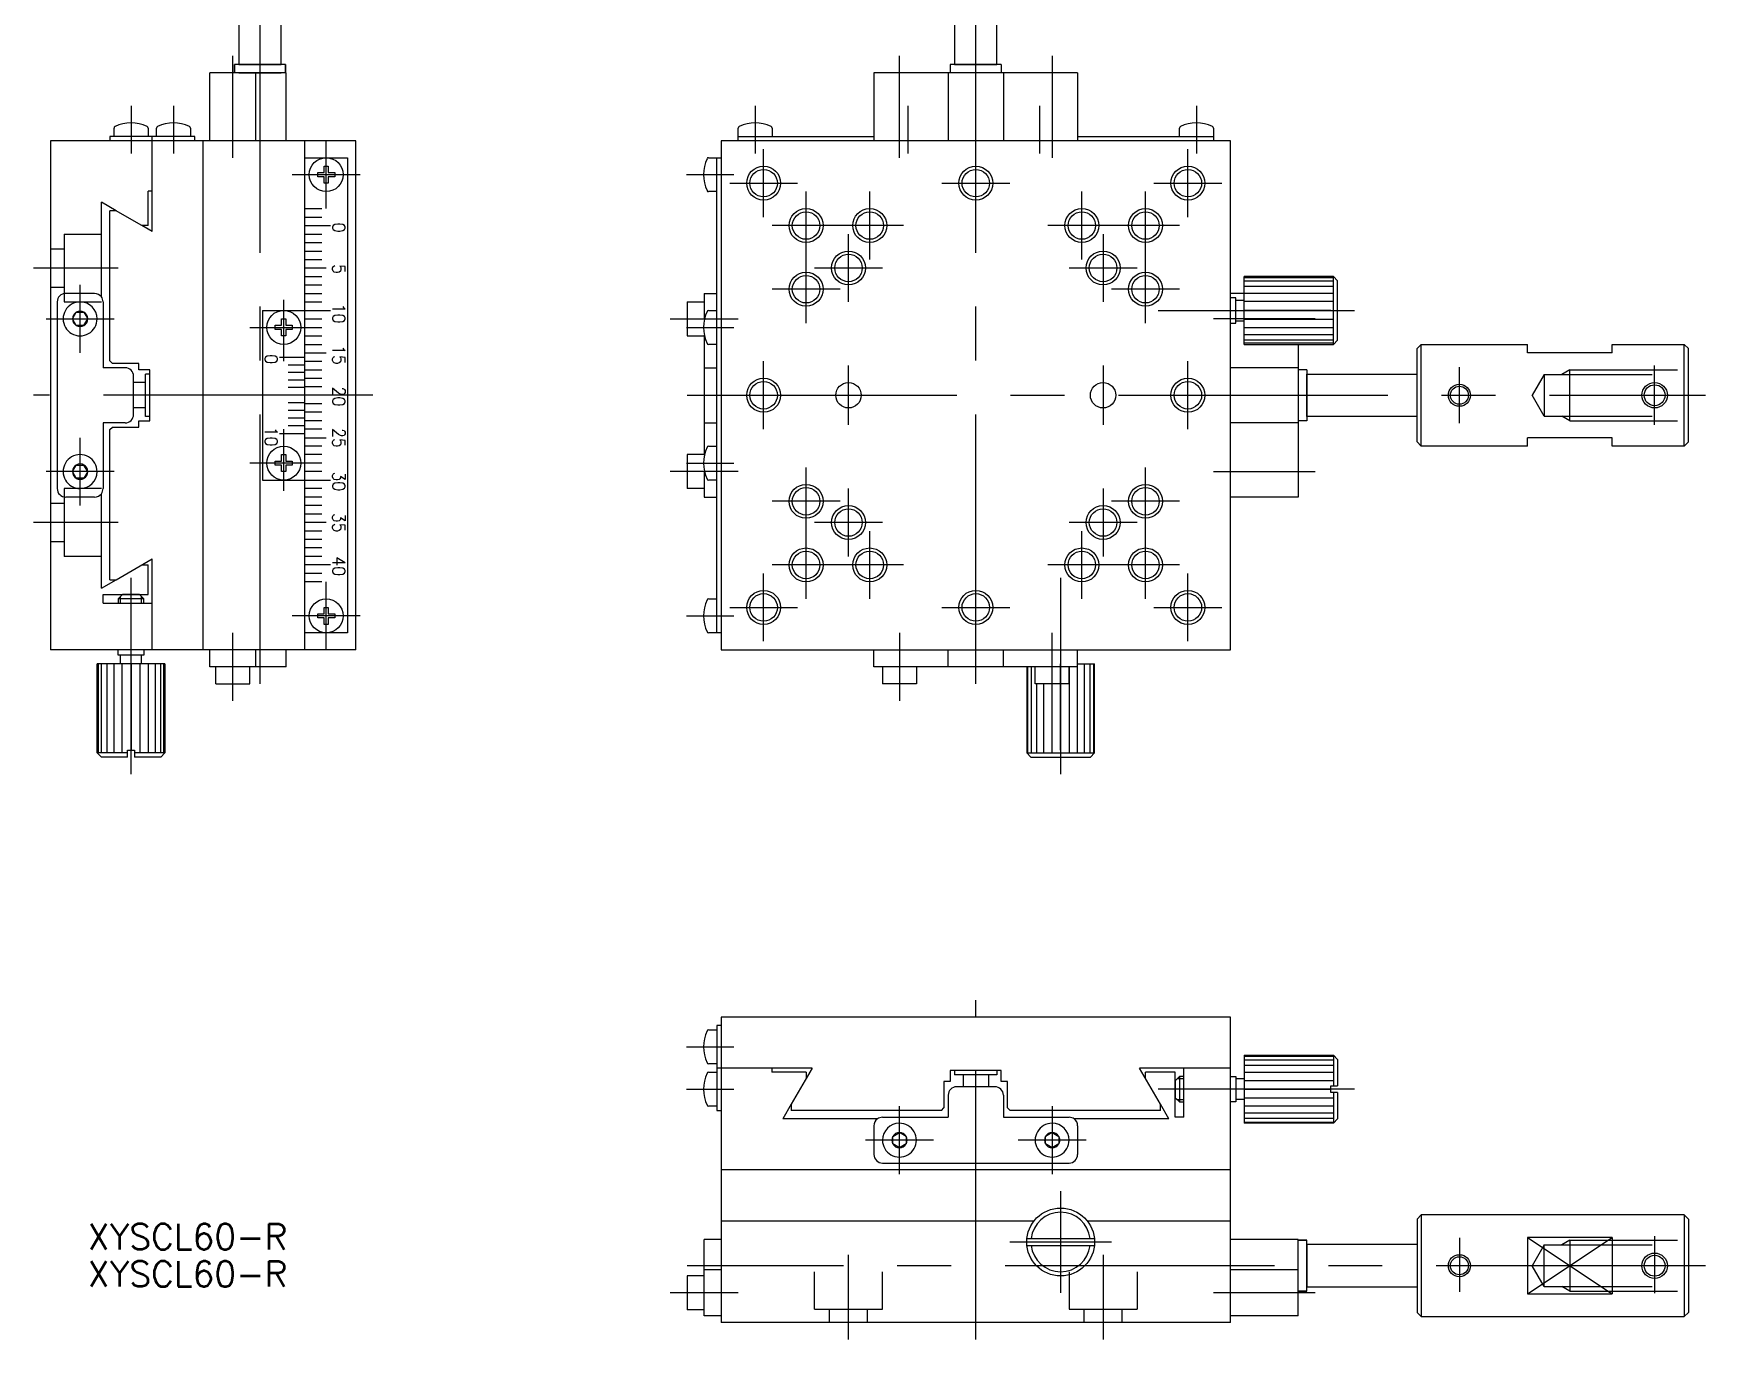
# Model space of a CAD drawing. Extents: x -233 to 183, y -111 to 153.
# Drawn here: x -233.4 to -36.3, y -111.3 to 42.6 of the extents above; entities that cross this region are included whole.
import ezdxf

# ---------------------------------------------------------------- set-up
doc = ezdxf.new("R2010")
doc.units = 0
doc.linetypes.add('CENTER', pattern=[50.8, 31.75, -6.35, 6.35, -6.35])
doc.linetypes.add('DASHED', pattern=[19.05, 12.7, -6.35])
doc.layers.get('0').update_dxf_attribs({"linetype": 'CONTINUOUS'})
doc.layers.add('CENTER', color=1, linetype='CENTER')
doc.styles.add('CONVERTER_1', font='txt.shx', dxfattribs={"width": 0.9})
doc.styles.get("Standard").update_dxf_attribs({"font": 'txt.shx', "height": 3, "bigfont": 'bigfont.shx'})

msp = doc.modelspace()

# ---------------------------------------------------------------- linework, layer by layer
at = {"color": 7, "linetype": 'CONTINUOUS'}
for p, q in [((-209.2, 52), (-209.2, 39)), ((-204.2, 39), (-204.2, 52)), ((-124.85, 52), (-124.85, 39)), ((-119.85, 39), (-119.85, 52)), ((-212.6, 30), (-212.6, 38)), ((-207.2, 38), (-212.6, 38)), ((-203.7, 39), (-209.7, 39)), ((-203.7, 39), (-209.7, 39)), ((-209.2, 39), (-209.7, 39)), ((-209.7, 39), (-209.7, 38)), ((-209.7, 39), (-209.7, 38)), ((-209.2, 39), (-209.7, 39)), ((-209.7, 38), (-209.7, 39)), ((-209.2, 39), (-209.7, 39)), ((-209.2, 39), (-209.7, 39)), ((-209.7, 38), (-209.7, 39)), ((-203.7, 38), (-209.7, 38)), ((-209.2, 38), (-209.7, 38)), ((-204.2, 39), (-209.2, 39)), ((-204.2, 39), (-209.2, 39)), ((-204.2, 39), (-209.2, 39)), ((-204.2, 39), (-209.2, 39)), ((-209.2, 39), (-207.93, 39)), ((-209.2, 39), (-208.2, 39)), ((-209.2, 39), (-208.2, 39)), ((-209.2, 38), (-205.47, 38)), ((-204.2, 38), (-209.2, 38)), ((-209.2, 38), (-208.2, 38)), ((-209.2, 38), (-208.2, 38)), ((-209.2, 38), (-207.93, 38)), ((-208.2, 39), (-207.93, 39)), ((-208.2, 39), (-207.93, 39)), ((-208.2, 38), (-207.93, 38)), ((-208.2, 38), (-207.93, 38)), ((-207.93, 39), (-204.2, 39)), ((-207.93, 38), (-204.2, 38)), ((-207.2, 30), (-207.2, 38)), ((-203.6, 38), (-207.2, 38)), ((-205.47, 39), (-205.2, 39)), ((-205.47, 39), (-204.2, 39)), ((-205.47, 39), (-205.2, 39)), ((-205.47, 38), (-205.2, 38)), ((-205.47, 38), (-204.2, 38)), ((-205.47, 38), (-205.2, 38)), ((-205.2, 39), (-204.2, 39)), ((-205.2, 39), (-204.2, 39)), ((-205.2, 38), (-204.2, 38)), ((-205.2, 38), (-204.2, 38)), ((-203.7, 39), (-204.2, 39)), ((-203.7, 39), (-204.2, 39)), ((-203.7, 39), (-204.2, 39)), ((-203.7, 39), (-204.2, 39)), ((-203.7, 39), (-203.7, 38)), ((-203.7, 39), (-203.7, 38)), ((-203.7, 38), (-203.7, 39)), ((-203.7, 38), (-203.7, 39)), ((-203.6, 30), (-203.6, 38)), ((-110.35, 38), (-134.35, 38)), ((-134.35, 38), (-134.35, 30)), ((-126.35, 38), (-134.35, 38)), ((-124.85, 38), (-126.35, 38)), ((-125.6, 38), (-125.6, 30)), ((-119.35, 39), (-125.35, 39)), ((-119.35, 39), (-125.35, 39)), ((-119.35, 39), (-125.35, 39)), ((-125.35, 39), (-125.35, 38)), ((-125.35, 39), (-125.35, 38)), ((-125.35, 39), (-125.35, 38)), ((-124.85, 39), (-125.35, 39)), ((-124.85, 39), (-125.35, 39)), ((-119.85, 39), (-124.85, 39)), ((-119.85, 39), (-124.85, 39)), ((-124.85, 39), (-123.85, 39)), ((-124.85, 39), (-123.85, 39)), ((-124.85, 39), (-123.58, 39)), ((-119.85, 38), (-124.85, 38)), ((-123.85, 39), (-123.58, 39)), ((-123.85, 39), (-123.58, 39)), ((-123.58, 39), (-119.85, 39)), ((-121.12, 39), (-120.85, 39)), ((-121.12, 39), (-119.85, 39)), ((-121.12, 39), (-120.85, 39)), ((-120.85, 39), (-119.85, 39)), ((-120.85, 39), (-119.85, 39)), ((-119.35, 39), (-119.85, 39)), ((-119.35, 39), (-119.85, 39)), ((-119.35, 38), (-119.85, 38)), ((-119.35, 39), (-119.35, 38)), ((-119.35, 39), (-119.35, 38)), ((-119.35, 39), (-119.35, 38)), ((-118.35, 38), (-119.35, 38)), ((-119.1, 38), (-119.1, 30)), ((-110.35, 38), (-118.35, 38)), ((-110.35, 38), (-110.35, 30)), ((-203.6, 30), (-203.6, 32)), ((-231.4, 30), (-231.4, -30)), ((-195.4, 30), (-231.4, 30)), ((-214.4, 30.5), (-224.4, 30.5)), ((-224.4, 30.5), (-224.4, 30)), ((-223.9, 30.5), (-223.9, 31.49)), ((-219.9, 31.49), (-219.9, 30.5)), ((-219.4, 19.29), (-219.4, 30.5)), ((-218.9, 30.5), (-218.9, 31.49)), ((-214.9, 31.49), (-214.9, 30.5)), ((-214.4, 30), (-214.4, 30.5)), ((-213.4, -14.75), (-213.4, 30)), ((-201.4, 7.5), (-201.4, 30)), ((-195.4, -30), (-195.4, 30)), ((-92.35, 30), (-152.35, 30)), ((-152.35, 30), (-152.35, -30)), ((-150.35, 30.5), (-150.35, 31.49)), ((-150.35, 30.5), (-134.35, 30.5)), ((-150.35, 30), (-150.35, 30.5)), ((-146.35, 31.49), (-146.35, 30.5)), ((-110.35, 30.5), (-94.35, 30.5)), ((-92.35, 30), (-108.35, 30)), ((-98.35, 30.5), (-98.35, 31.49)), ((-94.35, 31.49), (-94.35, 30.5)), ((-94.35, 30.5), (-94.35, 30)), ((-92.35, -30), (-92.35, 30)), ((-201.4, 28), (-196.4, 28)), ((-196.4, 28), (-196.4, -28)), ((-153.84, 28), (-152.85, 28)), ((-152.85, -28), (-152.85, 28)), ((-152.85, 28), (-152.35, 28)), ((-199.9, 25.75), (-199.9, 26.25)), ((-199.9, 26.25), (-199.15, 26.25)), ((-199.15, 25.75), (-199.9, 25.75)), ((-199.15, 26.25), (-199.15, 27)), ((-199.15, 27), (-198.65, 27)), ((-199.15, 25), (-199.15, 25.75)), ((-198.65, 27), (-198.65, 26.25)), ((-198.65, 26.25), (-197.9, 26.25)), ((-197.9, 25.75), (-198.65, 25.75)), ((-198.65, 25.75), (-198.65, 25)), ((-197.9, 26.25), (-197.9, 25.75)), ((-219.9, 20), (-219.9, 24.04)), ((-219.4, 24.04), (-219.9, 24.04)), ((-198.65, 25), (-199.15, 25)), ((-152.85, 24), (-153.84, 24)), ((-225.4, 11.6), (-225.4, 22.75)), ((-223.67, 21.75), (-225.4, 22.75)), ((-224.4, 4.05), (-224.4, 21.75)), ((-223.67, 21.75), (-224.4, 21.75)), ((-219.9, 19.58), (-223.67, 21.75)), ((-201.4, 22), (-199.4, 22)), ((-219.9, 20), (-220.63, 20)), ((-219.9, 19.58), (-220.63, 20)), ((-201.4, 21), (-199.4, 21)), ((-201.4, 20), (-198.4, 20)), ((-219.4, 19.29), (-219.9, 19.58)), ((-219.4, 19.29), (-219.9, 19.58)), ((-201.4, 19), (-199.4, 19)), ((-201.4, 18), (-199.4, 18)), ((-201.4, 17), (-199.4, 17)), ((-201.4, 16), (-199.4, 16)), ((-201.4, 15), (-198.9, 15)), ((-201.4, 14), (-199.4, 14)), ((-80.21, 14), (-90.71, 14)), ((-90.71, 13.86), (-90.71, 14)), ((-90.71, 13.86), (-80.21, 13.86)), ((-90.71, 11.22), (-90.71, 13.86)), ((-80.21, 14), (-79.71, 13.5)), ((-80.21, 6), (-80.21, 14)), ((-226.2, 12), (-229.6, 12)), ((-201.4, 13), (-199.4, 13)), ((-201.4, 12), (-199.4, 12)), ((-154.35, 12), (-154.35, 8.93)), ((-154.35, 12), (-152.85, 12)), ((-84.35, 12), (-92.35, 12)), ((-80.21, 13.46), (-90.71, 13.46)), ((-80.21, 12.83), (-90.71, 12.83)), ((-80.21, 12), (-90.71, 12)), ((-79.71, 6.5), (-79.71, 13.5)), ((-230.6, 11), (-230.6, -11)), ((-225.2, 11), (-225.2, 3.25)), ((-206.4, 10), (-206.4, -10)), ((-206.4, 10), (-198.4, 10)), ((-201.4, 11), (-199.4, 11)), ((-156.35, 11), (-156.35, 7)), ((-156.35, 11), (-154.35, 11)), ((-153.84, 10), (-152.85, 10)), ((-91.71, 11.5), (-92.35, 11.5)), ((-91.71, 8.5), (-91.71, 11.5)), ((-91.71, 11.22), (-90.71, 11.22)), ((-90.71, 10), (-90.71, 11.22)), ((-80.21, 11.04), (-90.71, 11.04)), ((-80.51, 10), (-90.71, 10)), ((-90.71, 8.77), (-90.71, 10)), ((-228.8, 9), (-228.35, 9.78)), ((-228.35, 8.22), (-228.8, 9)), ((-228.35, 9.78), (-227.45, 9.78)), ((-227.45, 8.22), (-228.35, 8.22)), ((-227.45, 9.78), (-227, 9)), ((-227.45, 8.22), (-227, 9)), ((-204.9, 8.25), (-204.15, 8.25)), ((-204.9, 7.75), (-204.9, 8.25)), ((-204.15, 9), (-203.65, 9)), ((-204.15, 8.25), (-204.15, 9)), ((-203.65, 9), (-203.65, 8.25)), ((-203.65, 8.25), (-202.9, 8.25)), ((-202.9, 8.25), (-202.9, 7.75)), ((-201.4, 9), (-199.4, 9)), ((-201.4, 8), (-199.4, 8)), ((-92.35, 8.5), (-91.71, 8.5)), ((-91.71, 8.77), (-90.71, 8.77)), ((-90.71, 8.96), (-80.21, 8.96)), ((-90.71, 6), (-90.71, 8.77)), ((-90.71, 8), (-80.21, 8)), ((-204.15, 7.75), (-204.9, 7.75)), ((-204.15, 7), (-204.15, 7.75)), ((-203.65, 7), (-204.15, 7)), ((-203.65, 7.75), (-203.65, 7)), ((-202.9, 7.75), (-203.65, 7.75)), ((-201.4, -6.5), (-201.4, 7.5)), ((-201.4, 7), (-199.4, 7)), ((-201.4, 6), (-199.4, 6)), ((-156.35, 7), (-154.35, 7)), ((-154.35, 7.07), (-154.35, 5)), ((-152.85, 6), (-153.84, 6)), ((-90.71, 7.17), (-80.21, 7.17)), ((-90.71, 6.54), (-80.21, 6.54)), ((-80.21, 6.14), (-90.71, 6.14)), ((-90.71, 6), (-80.21, 6)), ((-84.35, 6), (-84.35, -12)), ((-79.71, 6.5), (-80.21, 6)), ((-70.35, 5.5), (-69.85, 6)), ((-69.85, -6), (-69.85, 6)), ((-69.85, 6), (-57.35, 6)), ((-57.35, 5), (-57.35, 6)), ((-47.35, 6), (-46.35, 6)), ((-47.35, 5), (-47.35, 6)), ((-46.35, 6), (-38.85, 6)), ((-38.85, -6), (-38.85, 6)), ((-38.85, 6), (-38.35, 5.5)), ((-224.4, 4.05), (-224.1, 3.75)), ((-204.4, 4.5), (-201.4, 4.5)), ((-201.4, 5), (-198.9, 5)), ((-201.4, 4), (-199.4, 4)), ((-154.35, 5), (-154.35, 3.5)), ((-70.35, -5.5), (-70.35, 5.5)), ((-47.35, 5), (-57.35, 5)), ((-38.35, 3), (-38.35, 5.5)), ((-222.6, 3.25), (-225.2, 3.25)), ((-221, 3.75), (-224.1, 3.75)), ((-221.6, 1.5), (-221.6, 2.25)), ((-221, 3), (-221, 3.75)), ((-219.7, 3), (-221, 3)), ((-220.2, 1.5), (-220.2, 2.5)), ((-219.7, 2.5), (-220.2, 2.5)), ((-219.7, 2.5), (-219.7, 3)), ((-219.7, -2.5), (-219.7, 2.5)), ((-203.4, 3.6), (-201.4, 3.6)), ((-201.4, 2.7), (-203.4, 2.7)), ((-201.4, 3), (-199.4, 3)), ((-201.4, 2), (-199.4, 2)), ((-154.35, 3.5), (-154.35, 3.25)), ((-154.35, 3.25), (-154.35, -3.25)), ((-154.35, 3.25), (-152.85, 3.25)), ((-84.35, 3.25), (-92.35, 3.25)), ((-83.35, 3), (-84.35, 3)), ((-83.35, 3), (-84.35, 3)), ((-83.35, 3), (-84.35, 3)), ((-83.35, 3), (-83.35, -3)), ((-83.35, 3), (-83.35, -3)), ((-83.35, 3), (-83.35, -3)), ((-83.35, 3), (-83.35, 2.5)), ((-83.35, 3), (-83.35, 2.5)), ((-83.35, 2.5), (-70.35, 2.5)), ((-83.35, 1.5), (-83.35, 2.5)), ((-83.35, 1.5), (-83.35, 2.5)), ((-83.35, 1.23), (-83.35, 2.5)), ((-83.35, -1.23), (-83.35, 2.5)), ((-83.35, 2.5), (-83.35, -2.5)), ((-83.35, 2.5), (-83.35, -2.5)), ((-38.35, 2.46), (-38.35, 3)), ((-38.35, -2.46), (-38.35, 2.46)), ((-221.6, -1.5), (-221.6, 1.5)), ((-220.2, 1.5), (-221.6, 1.5)), ((-220.2, -1.5), (-220.2, 1.5)), ((-201.4, 0), (-203.9, 0)), ((-203.4, 1.8), (-201.4, 1.8)), ((-201.4, 0.9), (-203.4, 0.9)), ((-199.4, 1), (-201.4, 1)), ((-198.4, 0), (-201.4, 0)), ((-83.35, 1.23), (-83.35, 1.5)), ((-83.35, 1.23), (-83.35, 1.5)), ((-221.6, -2.25), (-221.6, -1.5)), ((-220.2, -1.5), (-221.6, -1.5)), ((-220.2, -2.5), (-220.2, -1.5)), ((-201.4, -0.9), (-203.4, -0.9)), ((-201.4, -1.8), (-203.4, -1.8)), ((-199.4, -1), (-201.4, -1)), ((-83.35, -1.5), (-83.35, -1.23)), ((-83.35, -1.5), (-83.35, -1.23)), ((-83.35, -2.5), (-83.35, -1.23)), ((-83.35, -2.5), (-83.35, -1.5)), ((-83.35, -2.5), (-83.35, -1.5)), ((-225.2, -3.25), (-225.2, -11)), ((-222.6, -3.25), (-225.2, -3.25)), ((-224.4, -4.05), (-224.1, -3.75)), ((-224.1, -3.75), (-221, -3.75)), ((-221, -3), (-219.7, -3)), ((-221, -3.75), (-221, -3)), ((-219.7, -2.5), (-220.2, -2.5)), ((-219.7, -3), (-219.7, -2.5)), ((-201.4, -2.7), (-203.4, -2.7)), ((-201.4, -3.6), (-203.4, -3.6)), ((-199.4, -2), (-201.4, -2)), ((-199.4, -3), (-201.4, -3)), ((-154.35, -3.25), (-154.35, -3.5)), ((-154.35, -3.25), (-152.85, -3.25)), ((-154.35, -3.5), (-154.35, -5)), ((-84.35, -3.25), (-92.35, -3.25)), ((-83.35, -3), (-84.35, -3)), ((-83.35, -3), (-84.35, -3)), ((-83.35, -3), (-84.35, -3)), ((-70.35, -2.5), (-83.35, -2.5)), ((-83.35, -2.5), (-83.35, -3)), ((-83.35, -2.5), (-83.35, -3)), ((-38.35, -3), (-38.35, -2.46)), ((-38.35, -5.5), (-38.35, -3)), ((-224.4, -21.75), (-224.4, -4.05)), ((-204.4, -4.5), (-201.4, -4.5)), ((-199.4, -4), (-201.4, -4)), ((-201.4, -5), (-198.9, -5)), ((-154.35, -5), (-154.35, -7.07)), ((-69.85, -6), (-70.35, -5.5)), ((-47.35, -5), (-57.35, -5)), ((-57.35, -6), (-57.35, -5)), ((-47.35, -6), (-47.35, -5)), ((-38.35, -5.5), (-38.85, -6)), ((-204.9, -7.75), (-204.15, -7.75)), ((-204.9, -8.25), (-204.9, -7.75)), ((-204.15, -7.75), (-204.15, -7)), ((-204.15, -7), (-203.65, -7)), ((-203.65, -7), (-203.65, -7.75)), ((-203.65, -7.75), (-202.9, -7.75)), ((-202.9, -7.75), (-202.9, -8.25)), ((-199.4, -6), (-201.4, -6)), ((-201.4, -18.5), (-201.4, -6.5)), ((-199.4, -7), (-201.4, -7)), ((-156.35, -7), (-156.35, -11)), ((-154.35, -7), (-156.35, -7)), ((-153.84, -6), (-152.85, -6)), ((-57.35, -6), (-69.85, -6)), ((-46.35, -6), (-47.35, -6)), ((-38.85, -6), (-46.35, -6)), ((-228.8, -9), (-228.35, -8.22)), ((-228.35, -9.78), (-228.8, -9)), ((-228.35, -8.22), (-227.45, -8.22)), ((-227.45, -9.78), (-228.35, -9.78)), ((-227, -9), (-227.45, -8.22)), ((-227, -9), (-227.45, -9.78)), ((-204.15, -8.25), (-204.9, -8.25)), ((-204.15, -9), (-204.15, -8.25)), ((-203.65, -9), (-204.15, -9)), ((-203.65, -8.25), (-203.65, -9)), ((-202.9, -8.25), (-203.65, -8.25)), ((-199.4, -8), (-201.4, -8)), ((-199.4, -9), (-201.4, -9)), ((-154.35, -8.93), (-154.35, -12)), ((-225.4, -22.75), (-225.4, -11.6)), ((-206.4, -10), (-198.4, -10)), ((-199.4, -11), (-201.4, -11)), ((-154.35, -11), (-156.35, -11)), ((-154.35, -11), (-154.35, -12)), ((-152.85, -10), (-153.84, -10)), ((-226.2, -12), (-229.6, -12)), ((-199.4, -12), (-201.4, -12)), ((-199.4, -13), (-201.4, -13)), ((-154.35, -12), (-152.85, -12)), ((-84.35, -12), (-92.35, -12)), ((-213.4, -30), (-213.4, -14.75)), ((-199.4, -14), (-201.4, -14)), ((-198.9, -15), (-201.4, -15)), ((-199.4, -16), (-201.4, -16)), ((-199.4, -17), (-201.4, -17)), ((-201.4, -30), (-201.4, -17.5)), ((-223.67, -21.75), (-219.4, -19.29)), ((-219.4, -30), (-219.4, -19.29)), ((-199.4, -18), (-201.4, -18)), ((-199.4, -19), (-201.4, -19)), ((-220.63, -20), (-219.9, -20)), ((-219.9, -23.5), (-219.9, -20)), ((-198.4, -20), (-201.4, -20)), ((-199.4, -21), (-201.4, -21)), ((-225.4, -22.75), (-223.67, -21.75)), ((-225.2, -23.5), (-219.9, -23.5)), ((-225.2, -24.5), (-225.2, -23.5)), ((-224.4, -21.75), (-223.67, -21.75)), ((-222.9, -23.5), (-223.13, -23.73)), ((-222.9, -23.5), (-221.9, -23.5)), ((-220.9, -23.5), (-222.9, -23.5)), ((-220.68, -23.73), (-220.9, -23.5)), ((-199.4, -22), (-201.4, -22)), ((-225.2, -24.5), (-225.2, -24.04)), ((-225.2, -24.5), (-219.4, -24.5)), ((-223.13, -23.73), (-223.4, -24)), ((-220.4, -24), (-223.4, -24)), ((-223.4, -24), (-223.4, -24.5)), ((-223.4, -24.5), (-223.13, -24.5)), ((-221.9, -24.5), (-220.68, -24.5)), ((-220.4, -24), (-220.68, -23.73)), ((-220.68, -24.5), (-220.4, -24.5)), ((-220.4, -24.5), (-220.4, -24)), ((-199.15, -25.75), (-199.15, -25)), ((-199.15, -25), (-198.65, -25)), ((-198.65, -25), (-198.65, -25.75)), ((-153.84, -24), (-152.85, -24)), ((-199.9, -25.75), (-199.15, -25.75)), ((-199.9, -26.25), (-199.9, -25.75)), ((-199.15, -26.25), (-199.9, -26.25)), ((-199.15, -27), (-199.15, -26.25)), ((-198.65, -27), (-199.15, -27)), ((-198.65, -25.75), (-197.9, -25.75)), ((-198.65, -26.25), (-198.65, -27)), ((-197.9, -26.25), (-198.65, -26.25)), ((-197.9, -25.75), (-197.9, -26.25)), ((-196.4, -28), (-201.4, -28)), ((-152.85, -28), (-153.84, -28)), ((-152.35, -28), (-152.85, -28)), ((-195.4, -30), (-231.4, -30)), ((-223.4, -30.64), (-223.4, -30)), ((-220.4, -30.64), (-223.4, -30.64)), ((-223.13, -31.64), (-223.13, -30.64)), ((-220.68, -31.64), (-220.68, -30.64)), ((-220.4, -30), (-220.4, -30.64)), ((-212.6, -32), (-212.6, -30)), ((-207.2, -32), (-207.2, -30)), ((-203.6, -32), (-203.6, -30)), ((-203.6, -32), (-203.6, -30)), ((-152.35, -30), (-92.35, -30)), ((-134.35, -32), (-134.35, -30)), ((-125.6, -32), (-125.6, -30)), ((-119.1, -32), (-119.1, -30)), ((-110.35, -32), (-110.35, -30)), ((-225.9, -42.14), (-225.9, -31.64)), ((-223.13, -31.64), (-225.9, -31.64)), ((-225.77, -31.64), (-225.77, -42.14)), ((-225.37, -42.14), (-225.37, -31.64)), ((-224.73, -42.14), (-224.73, -31.64)), ((-223.9, -42.14), (-223.9, -31.64)), ((-221.9, -31.64), (-223.13, -31.64)), ((-222.94, -42.14), (-222.94, -31.64)), ((-221.9, -31.64), (-221.9, -41.84)), ((-220.68, -31.64), (-221.9, -31.64)), ((-220.87, -31.64), (-220.87, -42.14)), ((-218.04, -31.64), (-220.68, -31.64)), ((-219.9, -31.64), (-219.9, -42.14)), ((-219.07, -31.64), (-219.07, -42.14)), ((-218.44, -31.64), (-218.44, -42.14)), ((-218.04, -42.14), (-218.04, -31.64)), ((-217.9, -31.64), (-218.04, -31.64)), ((-217.9, -31.64), (-217.9, -42.14)), ((-209.9, -32), (-212.6, -32)), ((-211.9, -34), (-211.9, -32)), ((-203.6, -32), (-209.9, -32)), ((-207.9, -34), (-207.9, -32)), ((-127.35, -32), (-134.35, -32)), ((-133.35, -32), (-134.35, -32)), ((-133.35, -32), (-133.35, -34)), ((-129.35, -32), (-129.35, -34)), ((-125.85, -32), (-127.35, -32)), ((-125.6, -32), (-125.85, -32)), ((-119.1, -32), (-125.6, -32)), ((-118.85, -32), (-119.1, -32)), ((-117.35, -32), (-118.85, -32)), ((-110.35, -32), (-117.35, -32)), ((-116.35, -32), (-116.35, -42.14)), ((-116.21, -42.14), (-116.21, -32)), ((-115.81, -32), (-115.81, -42.14)), ((-115.35, -34), (-115.35, -32)), ((-112.35, -41.84), (-112.35, -31.64)), ((-111.35, -34), (-111.35, -32)), ((-111.31, -42.14), (-111.31, -32)), ((-110.35, -42.14), (-110.35, -31.64)), ((-110.35, -31.64), (-108.48, -31.64)), ((-109.52, -42.14), (-109.52, -31.64)), ((-108.88, -42.14), (-108.88, -31.64)), ((-108.48, -31.64), (-108.48, -42.14)), ((-108.48, -31.64), (-108.35, -31.64)), ((-108.35, -42.14), (-108.35, -31.64)), ((-211.9, -34), (-209.9, -34)), ((-209.9, -34), (-207.9, -34)), ((-129.35, -34), (-133.35, -34)), ((-111.35, -34), (-115.35, -34)), ((-115.18, -34), (-115.18, -42.14)), ((-114.35, -34), (-114.35, -42.14)), ((-113.38, -34), (-113.38, -42.14)), ((-225.9, -42.14), (-225.4, -42.64)), ((-222.3, -42.14), (-225.9, -42.14)), ((-222.3, -42.64), (-225.4, -42.64)), ((-222.3, -42.64), (-222.3, -41.84)), ((-222.3, -41.84), (-221.9, -41.84)), ((-221.9, -41.84), (-221.5, -41.84)), ((-221.5, -41.84), (-221.5, -42.64)), ((-217.9, -42.14), (-221.5, -42.14)), ((-218.4, -42.64), (-221.5, -42.64)), ((-218.4, -42.64), (-217.9, -42.14)), ((-116.35, -42.14), (-108.35, -42.14)), ((-115.85, -42.64), (-116.35, -42.14)), ((-115.85, -42.64), (-108.85, -42.64)), ((-108.35, -42.14), (-108.85, -42.64)), ((-153.84, -74.79), (-152.85, -74.79)), ((-152.85, -74.29), (-152.85, -84.29)), ((-152.35, -74.29), (-152.85, -74.29)), ((-92.35, -73.29), (-152.35, -73.29)), ((-152.35, -73.29), (-152.35, -91.29)), ((-92.35, -79.29), (-92.35, -73.29)), ((-152.85, -78.79), (-153.84, -78.79)), ((-90.71, -77.79), (-80.21, -77.79)), ((-90.71, -77.79), (-90.71, -77.93)), ((-80.21, -77.93), (-90.71, -77.93)), ((-90.71, -77.93), (-90.71, -80.56)), ((-90.71, -78.33), (-80.21, -78.33)), ((-79.71, -78.29), (-80.21, -77.79)), ((-80.21, -77.79), (-80.21, -81.39)), ((-79.71, -78.29), (-79.71, -81.39)), ((-153.84, -79.79), (-152.85, -79.79)), ((-141.64, -79.29), (-152.85, -79.29)), ((-146.39, -79.29), (-146.39, -79.79)), ((-142.35, -79.79), (-146.39, -79.79)), ((-141.92, -79.79), (-144.1, -83.55)), ((-141.92, -79.79), (-142.35, -80.52)), ((-142.35, -79.79), (-142.35, -80.52)), ((-141.64, -79.29), (-141.92, -79.79)), ((-141.64, -79.29), (-141.92, -79.79)), ((-124.85, -79.59), (-125.35, -79.59)), ((-125.35, -79.59), (-125.35, -80.89)), ((-124.85, -79.59), (-124.85, -80.09)), ((-119.85, -79.59), (-124.85, -79.59)), ((-123.85, -80.09), (-124.85, -80.09)), ((-123.85, -80.09), (-123.85, -81.49)), ((-120.85, -80.09), (-123.85, -80.09)), ((-120.85, -80.09), (-120.85, -81.49)), ((-119.85, -80.09), (-120.85, -80.09)), ((-119.35, -79.59), (-119.85, -79.59)), ((-119.85, -79.59), (-119.85, -80.09)), ((-119.35, -80.89), (-119.35, -79.59)), ((-100.6, -83.55), (-103.06, -79.29)), ((-92.35, -79.29), (-103.06, -79.29)), ((-98.85, -79.79), (-102.35, -79.79)), ((-102.35, -80.52), (-102.35, -79.79)), ((-98.85, -85.09), (-98.85, -79.79)), ((-98.62, -80.56), (-98.85, -80.79)), ((-98.85, -80.79), (-98.85, -82.79)), ((-98.35, -80.29), (-98.62, -80.56)), ((-98.35, -80.29), (-98.35, -83.29)), ((-97.85, -80.29), (-98.35, -80.29)), ((-97.85, -85.09), (-97.85, -79.29)), ((-97.85, -80.56), (-97.85, -80.29)), ((-97.85, -81.79), (-97.85, -80.56)), ((-92.35, -91.29), (-92.35, -79.29)), ((-92.35, -80.29), (-91.71, -80.29)), ((-91.71, -80.29), (-91.71, -83.29)), ((-90.71, -80.56), (-91.71, -80.56)), ((-90.71, -78.96), (-80.21, -78.96)), ((-90.71, -79.79), (-80.21, -79.79)), ((-90.71, -80.56), (-90.71, -81.79)), ((-90.71, -80.75), (-80.21, -80.75)), ((-126.1, -80.89), (-126.1, -83.99)), ((-125.35, -80.89), (-126.1, -80.89)), ((-125.6, -82.49), (-125.6, -85.09)), ((-123.85, -81.49), (-124.6, -81.49)), ((-120.85, -81.49), (-123.85, -81.49)), ((-120.1, -81.49), (-120.85, -81.49)), ((-118.6, -80.89), (-119.35, -80.89)), ((-119.1, -82.49), (-119.1, -85.09)), ((-118.6, -83.99), (-118.6, -80.89)), ((-98.85, -82.79), (-98.85, -81.79)), ((-90.71, -81.79), (-80.51, -81.79)), ((-90.71, -81.79), (-90.71, -83.01)), ((-80.51, -81.79), (-80.51, -81.39)), ((-80.51, -81.39), (-79.71, -81.39)), ((-80.51, -82.19), (-80.51, -81.79)), ((-79.71, -82.19), (-80.51, -82.19)), ((-80.21, -82.19), (-80.21, -85.79)), ((-79.71, -82.19), (-79.71, -85.29)), ((-152.85, -83.79), (-153.84, -83.79)), ((-152.85, -84.29), (-152.35, -84.29)), ((-144.1, -83.55), (-145.1, -85.29)), ((-144.1, -83.55), (-144.1, -84.29)), ((-126.4, -84.29), (-144.1, -84.29)), ((-126.4, -84.29), (-126.1, -83.99)), ((-118.3, -84.29), (-118.6, -83.99)), ((-100.6, -84.29), (-118.3, -84.29)), ((-99.6, -85.29), (-100.6, -83.55)), ((-100.6, -84.29), (-100.6, -83.55)), ((-98.85, -82.79), (-98.62, -83.01)), ((-98.62, -83.01), (-98.35, -83.29)), ((-98.35, -83.29), (-97.85, -83.29)), ((-97.85, -83.29), (-97.85, -83.01)), ((-91.71, -83.29), (-92.35, -83.29)), ((-90.71, -83.01), (-91.71, -83.01)), ((-80.21, -82.83), (-90.71, -82.83)), ((-90.71, -83.01), (-90.71, -85.79)), ((-80.21, -83.79), (-90.71, -83.79)), ((-80.21, -84.62), (-90.71, -84.62)), ((-133.95, -85.29), (-145.1, -85.29)), ((-134.35, -86.09), (-134.35, -89.49)), ((-133.35, -85.09), (-125.6, -85.09)), ((-119.1, -85.09), (-111.35, -85.09)), ((-99.6, -85.29), (-110.75, -85.29)), ((-110.35, -86.09), (-110.35, -89.49)), ((-97.85, -85.09), (-98.85, -85.09)), ((-97.85, -85.09), (-98.31, -85.09)), ((-80.21, -85.25), (-90.71, -85.25)), ((-90.71, -85.65), (-80.21, -85.65)), ((-80.21, -85.79), (-90.71, -85.79)), ((-80.21, -85.79), (-79.71, -85.29)), ((-132.13, -87.34), (-131.35, -86.89)), ((-132.13, -88.24), (-132.13, -87.34)), ((-131.35, -88.69), (-132.13, -88.24)), ((-130.57, -87.34), (-131.35, -86.89)), ((-130.57, -88.24), (-131.35, -88.69)), ((-130.57, -87.34), (-130.57, -88.24)), ((-113.35, -86.89), (-114.13, -87.34)), ((-114.13, -88.24), (-114.13, -87.34)), ((-113.35, -88.69), (-114.13, -88.24)), ((-113.35, -86.89), (-112.57, -87.34)), ((-112.57, -88.24), (-113.35, -88.69)), ((-112.57, -87.34), (-112.57, -88.24)), ((-133.35, -90.49), (-111.35, -90.49)), ((-92.35, -91.29), (-152.35, -91.29)), ((-152.35, -91.29), (-152.35, -95.29)), ((-92.35, -109.29), (-92.35, -91.29)), ((-92.35, -99.29), (-92.35, -91.29)), ((-152.35, -95.29), (-152.35, -106.19)), ((-152.35, -97.29), (-141.35, -97.29)), ((-141.35, -97.29), (-133.35, -97.29)), ((-133.35, -97.29), (-115.47, -97.29)), ((-109.22, -97.29), (-103.35, -97.29)), ((-103.35, -97.29), (-92.35, -97.29)), ((-69.85, -96.59), (-70.35, -97.09)), ((-70.35, -97.09), (-70.35, -108.09)), ((-46.35, -96.59), (-69.85, -96.59)), ((-69.85, -96.59), (-69.85, -108.59)), ((-38.85, -96.59), (-46.35, -96.59)), ((-38.85, -96.59), (-38.85, -108.59)), ((-38.35, -97.09), (-38.85, -96.59)), ((-38.35, -97.09), (-38.35, -108.09)), ((-154.35, -105.79), (-154.35, -99.49)), ((-152.35, -99.49), (-154.35, -99.49)), ((-152.35, -99.49), (-154.35, -99.49)), ((-152.35, -99.49), (-152.35, -105.79)), ((-116.33, -99.39), (-108.37, -99.39)), ((-116.33, -100.19), (-108.37, -100.19)), ((-92.35, -109.29), (-92.35, -98.69)), ((-84.35, -99.49), (-92.35, -99.49)), ((-92.35, -109.29), (-92.35, -99.49)), ((-90.35, -99.49), (-92.35, -99.49)), ((-84.35, -103.09), (-84.35, -99.49)), ((-84.35, -99.59), (-83.35, -99.59)), ((-84.35, -99.59), (-83.35, -99.59)), ((-83.35, -99.59), (-84.35, -99.59)), ((-83.35, -99.59), (-84.35, -99.59)), ((-84.35, -100.09), (-84.35, -99.59)), ((-84.35, -105.09), (-84.35, -100.09)), ((-83.35, -105.59), (-83.35, -99.59)), ((-83.35, -105.59), (-83.35, -99.59)), ((-83.35, -105.59), (-83.35, -99.59)), ((-83.35, -105.59), (-83.35, -99.59)), ((-83.35, -100.09), (-83.35, -99.59)), ((-83.35, -100.09), (-83.35, -99.59)), ((-83.35, -100.09), (-83.35, -99.59)), ((-83.35, -100.09), (-83.35, -99.59)), ((-70.35, -100.09), (-83.35, -100.09)), ((-83.35, -105.09), (-83.35, -100.09)), ((-83.35, -105.09), (-83.35, -100.09)), ((-83.35, -105.09), (-83.35, -100.09)), ((-83.35, -105.09), (-83.35, -100.09)), ((-83.35, -100.09), (-83.35, -103.82)), ((-83.35, -100.09), (-83.35, -101.36)), ((-83.35, -100.09), (-83.35, -101.09)), ((-83.35, -100.09), (-83.35, -101.09)), ((-83.35, -100.09), (-83.35, -101.09)), ((-83.35, -100.09), (-83.35, -101.09)), ((-83.35, -100.09), (-83.35, -101.36)), ((-47.35, -99.27), (-57.35, -99.27)), ((-57.35, -99.27), (-57.35, -102.59)), ((-47.35, -99.27), (-47.35, -102.59)), ((-38.35, -99.59), (-38.35, -100.13)), ((-38.35, -100.13), (-38.35, -105.05)), ((-83.35, -101.09), (-83.35, -101.36)), ((-83.35, -101.09), (-83.35, -101.36)), ((-83.35, -101.09), (-83.35, -101.36)), ((-83.35, -101.09), (-83.35, -101.36)), ((-83.35, -101.36), (-83.35, -105.09)), ((-83.35, -101.36), (-83.35, -105.09)), ((-156.35, -103.79), (-156.35, -105.79)), ((-154.35, -103.79), (-156.35, -103.79)), ((-152.35, -103.09), (-154.35, -103.09)), ((-84.35, -103.09), (-92.35, -103.09)), ((-84.35, -108.49), (-84.35, -103.09)), ((-83.35, -103.82), (-83.35, -105.09)), ((-83.35, -103.82), (-83.35, -105.09)), ((-83.35, -103.82), (-83.35, -104.09)), ((-83.35, -103.82), (-83.35, -104.09)), ((-83.35, -103.82), (-83.35, -104.09)), ((-83.35, -103.82), (-83.35, -104.09)), ((-83.35, -104.09), (-83.35, -105.09)), ((-83.35, -104.09), (-83.35, -105.09)), ((-83.35, -104.09), (-83.35, -105.09)), ((-83.35, -104.09), (-83.35, -105.09)), ((-57.35, -102.59), (-57.35, -105.91)), ((-47.35, -102.59), (-47.35, -105.91)), ((-156.35, -105.79), (-156.35, -107.79)), ((-154.35, -108.49), (-154.35, -105.79)), ((-152.35, -105.59), (-152.35, -108.49)), ((-84.35, -105.59), (-83.35, -105.59)), ((-84.35, -105.59), (-83.35, -105.59)), ((-83.35, -105.59), (-84.35, -105.59)), ((-83.35, -105.59), (-84.35, -105.59)), ((-83.35, -105.09), (-70.35, -105.09)), ((-83.35, -105.59), (-83.35, -105.09)), ((-83.35, -105.59), (-83.35, -105.09)), ((-83.35, -105.59), (-83.35, -105.09)), ((-83.35, -105.59), (-83.35, -105.09)), ((-57.35, -105.91), (-47.35, -105.91)), ((-38.35, -105.05), (-38.35, -105.59)), ((-154.35, -107.79), (-156.35, -107.79)), ((-70.35, -108.09), (-69.85, -108.59)), ((-38.85, -108.59), (-38.35, -108.09)), ((-152.35, -108.49), (-154.35, -108.49)), ((-152.35, -108.49), (-152.35, -109.29)), ((-92.35, -109.29), (-152.35, -109.29)), ((-84.35, -108.49), (-92.35, -108.49)), ((-92.35, -109.29), (-92.35, -108.49)), ((-69.85, -108.59), (-46.35, -108.59)), ((-46.35, -108.59), (-38.85, -108.59))]:
    msp.add_line(p, q, dxfattribs=at)
at = {"color": 3, "linetype": 'DASHED'}
for p, q in [((-229.8, 19), (-225.4, 19)), ((-229.8, 19), (-229.8, 11)), ((-229.8, 19), (-229.8, 11)), ((-231.4, 17.25), (-229.8, 17.25)), ((-231.4, 12.75), (-229.8, 12.75)), ((-229.8, 11), (-225.4, 11)), ((-55.35, 2.46), (-56.77, 0)), ((-55.35, 2.46), (-38.35, 2.46)), ((-55.35, 2.46), (-55.35, -2.46)), ((-52.35, 3), (-53.29, 2.46)), ((-52.35, 3), (-38.35, 3)), ((-52.35, -3), (-52.35, 3)), ((-55.35, -2.46), (-56.77, 0)), ((-55.35, -2.46), (-38.35, -2.46)), ((-52.35, -3), (-53.29, -2.46)), ((-52.35, -3), (-38.35, -3)), ((-225.4, -11), (-229.8, -11)), ((-229.8, -11), (-229.8, -19)), ((-229.8, -12.75), (-231.4, -12.75)), ((-231.4, -17.25), (-229.8, -17.25)), ((-225.4, -19), (-229.8, -19)), ((-105.85, -97.29), (-105.85, -97.29)), ((-55.35, -100.13), (-56.77, -102.59)), ((-55.35, -100.13), (-38.35, -100.13)), ((-55.35, -105.05), (-55.35, -100.13)), ((-52.35, -99.59), (-53.29, -100.13)), ((-52.35, -99.59), (-38.35, -99.59)), ((-52.35, -99.59), (-52.35, -105.59)), ((-141.35, -107.69), (-141.35, -103.29)), ((-133.35, -107.69), (-133.35, -103.29)), ((-111.35, -103.29), (-111.35, -107.69)), ((-103.35, -103.29), (-103.35, -107.69)), ((-55.35, -105.05), (-56.77, -102.59)), ((-55.35, -105.05), (-38.35, -105.05)), ((-52.35, -105.59), (-53.29, -105.05)), ((-52.35, -105.59), (-38.35, -105.59)), ((-141.35, -107.69), (-133.35, -107.69)), ((-141.35, -107.69), (-133.35, -107.69)), ((-139.6, -109.29), (-139.6, -107.69)), ((-135.1, -109.29), (-135.1, -107.69)), ((-111.35, -107.69), (-103.35, -107.69)), ((-109.6, -107.69), (-109.6, -109.29)), ((-105.1, -109.29), (-105.1, -107.69))]:
    msp.add_line(p, q, dxfattribs=at)
at = {"color": 3, "linetype": 'CONTINUOUS'}
for p, q in [((-223.13, -24.5), (-223.13, -23.73)), ((-220.67, -24.5), (-220.67, -23.73)), ((-97.85, -80.56), (-98.62, -80.56)), ((-97.85, -83.02), (-98.62, -83.02)), ((-57.35, -105.91), (-47.35, -99.27)), ((-57.35, -99.27), (-47.35, -105.91))]:
    msp.add_line(p, q, dxfattribs=at)
at = {"color": 7, "linetype": 'CONTINUOUS'}
for centre, radius in [((-198.9, 26), 2), ((-147.35, 25), 1.62), ((-122.35, 25), 1.62), ((-97.35, 25), 1.62), ((-142.35, 20), 1.62), ((-134.85, 20), 1.62), ((-109.85, 20), 1.62), ((-102.35, 20), 1.62), ((-137.35, 15), 1.62), ((-107.35, 15), 1.62), ((-142.35, 12.5), 1.62), ((-102.35, 12.5), 1.62), ((-203.9, 8), 2), ((-147.35, 0), 1.62), ((-137.35, 0), 1.5), ((-107.35, 0), 1.5), ((-97.35, 0), 1.62), ((-65.35, 0), 1.06), ((-42.35, 0), 1.23), ((-203.9, -8), 2), ((-142.35, -12.5), 1.62), ((-102.35, -12.5), 1.62), ((-137.35, -15), 1.62), ((-107.35, -15), 1.62), ((-142.35, -20), 1.62), ((-134.85, -20), 1.62), ((-109.85, -20), 1.62), ((-102.35, -20), 1.62), ((-147.35, -25), 1.62), ((-122.35, -25), 1.62), ((-97.35, -25), 1.62), ((-198.9, -26), 2), ((-112.35, -99.79), 4), ((-65.35, -102.59), 1.06), ((-42.35, -102.59), 1.23)]:
    msp.add_circle(centre, radius, dxfattribs=at)
at = {"color": 3, "linetype": 'CONTINUOUS'}
for centre, radius in [((-147.35, 25), 2), ((-122.35, 25), 2), ((-97.35, 25), 2), ((-142.35, 20), 2), ((-134.85, 20), 2), ((-109.85, 20), 2), ((-102.35, 20), 2), ((-137.35, 15), 2), ((-107.35, 15), 2), ((-142.35, 12.5), 2), ((-102.35, 12.5), 2), ((-147.35, 0), 2), ((-97.35, 0), 2), ((-65.35, 0), 1.3), ((-42.35, 0), 1.5), ((-142.35, -12.5), 2), ((-102.35, -12.5), 2), ((-137.35, -15), 2), ((-107.35, -15), 2), ((-142.35, -20), 2), ((-134.85, -20), 2), ((-109.85, -20), 2), ((-102.35, -20), 2), ((-147.35, -25), 2), ((-122.35, -25), 2), ((-97.35, -25), 2), ((-65.35, -102.59), 1.3), ((-42.35, -102.59), 1.5)]:
    msp.add_circle(centre, radius, dxfattribs=at)
at = {"color": 7, "linetype": 'CONTINUOUS'}
for centre, radius, start, end in [((-223.7, 31.49), 0.2, 115.6716, 180), ((-221.9, 27.75), 4.35, 64.3284, 115.6716), ((-220.1, 31.49), 0.2, 0, 64.3284), ((-218.7, 31.49), 0.2, 115.6716, 180), ((-216.9, 27.75), 4.35, 64.3284, 115.6716), ((-215.1, 31.49), 0.2, 0, 64.3284), ((-150.15, 31.49), 0.2, 115.6716, 180), ((-148.35, 27.75), 4.35, 64.3284, 115.6716), ((-146.55, 31.49), 0.2, 0, 64.3284), ((-98.15, 31.49), 0.2, 115.6716, 180), ((-96.35, 27.75), 4.35, 64.3284, 115.6716), ((-94.55, 31.49), 0.2, 0, 64.3284), ((-150.09, 26), 4.35, 154.3284, 205.6716), ((-153.84, 27.8), 0.2, 90, 154.3284), ((-153.84, 24.2), 0.2, 205.6716, 270), ((-229.6, 11), 1, 90, 180), ((-226.2, 11), 1, 36.8699, 90), ((-227.9, 9), 2, 120, 180), ((-227.9, 9), 2, 90, 120), ((-227.9, 9), 0.9, 60, 120), ((-227.9, 9), 2, 0, 90), ((-226.2, 11), 1, 0, 36.8699), ((-150.09, 8), 4.35, 154.3284, 205.6716), ((-153.84, 9.8), 0.2, 90, 154.3284), ((-227.9, 9), 2, 180, 240), ((-227.9, 9), 0.9, 120, 180), ((-227.9, 9), 0.9, 180, 240), ((-227.9, 9), 0.9, 240, 300), ((-227.9, 9), 0.9, 0, 60), ((-227.9, 9), 0.9, 300, 0), ((-227.9, 9), 2, 300, 0), ((-227.9, 9), 2, 240, 300), ((-153.84, 6.2), 0.2, 205.6716, 270), ((-222.6, 2.25), 1, 0, 90), ((-222.6, -2.25), 1, 270, 0), ((-227.9, -9), 2, 120, 180), ((-227.9, -9), 2, 60, 120), ((-227.9, -9), 2, 0, 60), ((-150.09, -8), 4.35, 154.3284, 205.6716), ((-153.84, -6.2), 0.2, 90, 154.3284), ((-227.9, -9), 2, 180, 240), ((-227.9, -9), 0.9, 120, 180), ((-227.9, -9), 0.9, 180, 240), ((-227.9, -9), 0.9, 60, 120), ((-227.9, -9), 0.9, 240, 270), ((-227.9, -9), 2, 270, 0), ((-227.9, -9), 0.9, 270, 300), ((-227.9, -9), 0.9, 0, 60), ((-227.9, -9), 0.9, 300, 0), ((-229.6, -11), 1, 180, 270), ((-227.9, -9), 2, 240, 270), ((-226.2, -11), 1, 270, 323.1301), ((-226.2, -11), 1, 323.1301, 0), ((-153.84, -9.8), 0.2, 205.6716, 270), ((-150.09, -26), 4.35, 154.3284, 205.6716), ((-153.84, -24.2), 0.2, 90, 154.3284), ((-153.84, -27.8), 0.2, 205.6716, 270), ((-153.84, -74.99), 0.2, 90, 154.3284), ((-150.09, -76.79), 4.35, 154.3284, 205.6716), ((-153.84, -78.59), 0.2, 205.6716, 270), ((-150.09, -81.79), 4.35, 154.3284, 205.6716), ((-153.84, -79.99), 0.2, 90, 154.3284), ((-124.6, -82.49), 1, 90, 180), ((-120.1, -82.49), 1, 0, 90), ((-153.84, -83.59), 0.2, 205.6716, 270), ((-133.35, -86.09), 1, 126.8699, 180), ((-133.35, -86.09), 1, 90, 126.8699), ((-131.35, -87.79), 2, 90, 180), ((-131.35, -87.79), 2, 30, 90), ((-113.35, -87.79), 2, 90, 150), ((-113.35, -87.79), 2, 0, 90), ((-111.35, -86.09), 1, 53.1301, 90), ((-111.35, -86.09), 1, 0, 53.1301), ((-131.35, -87.79), 2, 180, 210), ((-131.35, -87.79), 0.9, 150, 210), ((-131.35, -87.79), 0.9, 90, 150), ((-131.35, -87.79), 0.9, 210, 270), ((-131.35, -87.79), 0.9, 30, 90), ((-131.35, -87.79), 0.9, 270, 330), ((-131.35, -87.79), 0.9, 330, 30), ((-131.35, -87.79), 2, 330, 30), ((-113.35, -87.79), 2, 150, 210), ((-113.35, -87.79), 0.9, 150, 210), ((-113.35, -87.79), 0.9, 90, 150), ((-113.35, -87.79), 0.9, 210, 270), ((-113.35, -87.79), 0.9, 30, 90), ((-113.35, -87.79), 0.9, 270, 330), ((-113.35, -87.79), 0.9, 0, 30), ((-113.35, -87.79), 0.9, 330, 0), ((-113.35, -87.79), 2, 330, 0), ((-133.35, -89.49), 1, 180, 270), ((-131.35, -87.79), 2, 210, 270), ((-131.35, -87.79), 2, 270, 330), ((-113.35, -87.79), 2, 210, 270), ((-113.35, -87.79), 2, 270, 330), ((-111.35, -89.49), 1, 270, 0), ((-112.35, -99.79), 3.5, 6.5624, 173.4376), ((-112.35, -99.79), 3.5, 186.5624, 353.4376)]:
    msp.add_arc(centre, radius, start, end, dxfattribs=at)
at = {"layer": 'CENTER', "color": 1, "linetype": 'CENTER'}
for p, q in [((-206.7, -34), (-206.7, 86)), ((-122.35, -34), (-122.35, 86)), ((-209.9, 28), (-209.9, 40)), ((-131.35, 28), (-131.35, 40)), ((-113.35, 40), (-113.35, 28)), ((-221.9, 34.1), (-221.9, 28.5)), ((-216.9, 34.1), (-216.9, 28.5)), ((-148.35, 34.1), (-148.35, 28.5)), ((-130.35, 34.1), (-130.35, 28.5)), ((-114.85, 34.1), (-114.85, 28.5)), ((-96.35, 34.1), (-96.35, 28.5)), ((-198.9, 22), (-198.9, 30)), ((-147.35, 21), (-147.35, 29)), ((-97.35, 21), (-97.35, 29)), ((-202.9, 26), (-194.9, 26)), ((-156.45, 26), (-150.85, 26)), ((-151.35, 25), (-143.35, 25)), ((-142.35, 8.5), (-142.35, 24)), ((-134.85, 16), (-134.85, 24)), ((-126.35, 25), (-118.35, 25)), ((-109.85, 16), (-109.85, 24)), ((-102.35, 8.5), (-102.35, 24)), ((-101.35, 25), (-93.35, 25)), ((-130.85, 20), (-146.35, 20)), ((-132.85, 20), (-144.35, 20)), ((-132.85, 20), (-144.35, 20)), ((-98.35, 20), (-113.85, 20)), ((-100.35, 20), (-111.85, 20)), ((-100.35, 20), (-111.85, 20)), ((-137.35, 11), (-137.35, 19)), ((-107.35, 19), (-107.35, 11)), ((-233.4, 15), (-223.4, 15)), ((-141.35, 15), (-133.35, 15)), ((-111.35, 15), (-103.35, 15)), ((-227.9, 5), (-227.9, 13)), ((-138.35, 12.5), (-146.35, 12.5)), ((-98.35, 12.5), (-106.35, 12.5)), ((-203.9, 4), (-203.9, 11.25)), ((-203.9, 9.25), (-203.9, 10)), ((-100.85, 10), (-77.71, 10)), ((-231.9, 9), (-223.9, 9)), ((-207.9, 8), (-199.9, 8)), ((-205.9, 8), (-201.9, 8)), ((-158.35, 9), (-150.35, 9)), ((-156.45, 8), (-150.85, 8)), ((-82.35, 9), (-94.35, 9)), ((-147.35, -4), (-147.35, 4)), ((-97.35, -4), (-97.35, 4)), ((-137.35, -3.5), (-137.35, 3.5)), ((-107.35, 3.5), (-107.35, -3.5)), ((-65.35, -3.3), (-65.35, 3.3)), ((-42.35, -3.5), (-42.35, 3.5)), ((-193.4, 0), (-233.4, 0)), ((-156.35, 0), (-36.35, 0)), ((-227.9, -13), (-227.9, -5)), ((-203.9, -11.25), (-203.9, -4)), ((-227.9, -11), (-227.9, -7)), ((-227.9, -11), (-227.9, -7)), ((-223.9, -9), (-231.9, -9)), ((-199.9, -8), (-207.9, -8)), ((-203.9, -10), (-203.9, -9.25)), ((-150.35, -9), (-158.35, -9)), ((-156.45, -8), (-150.85, -8)), ((-142.35, -24), (-142.35, -8.5)), ((-102.35, -24), (-102.35, -8.5)), ((-94.35, -9), (-82.35, -9)), ((-137.35, -19), (-137.35, -11)), ((-107.35, -11), (-107.35, -19)), ((-138.35, -12.5), (-146.35, -12.5)), ((-98.35, -12.5), (-106.35, -12.5)), ((-223.4, -15), (-233.4, -15)), ((-133.35, -15), (-141.35, -15)), ((-103.35, -15), (-111.35, -15)), ((-134.85, -24), (-134.85, -16)), ((-109.85, -24), (-109.85, -16)), ((-221.9, -44.64), (-221.9, -21.5)), ((-147.35, -29), (-147.35, -21)), ((-130.85, -20), (-146.35, -20)), ((-98.35, -20), (-113.85, -20)), ((-112.35, -21.5), (-112.35, -44.64)), ((-97.35, -29), (-97.35, -21)), ((-198.9, -30), (-198.9, -22)), ((-151.35, -25), (-143.35, -25)), ((-126.35, -25), (-118.35, -25)), ((-101.35, -25), (-93.35, -25)), ((-194.9, -26), (-202.9, -26)), ((-156.45, -26), (-150.85, -26)), ((-209.9, -36), (-209.9, -28)), ((-131.35, -28), (-131.35, -36)), ((-113.35, -36), (-113.35, -28)), ((-122.35, -111.29), (-122.35, -71.29)), ((-156.45, -76.79), (-150.85, -76.79)), ((-156.45, -81.79), (-150.85, -81.79)), ((-77.71, -81.79), (-100.85, -81.79)), ((-131.35, -91.79), (-131.35, -83.79)), ((-113.35, -83.79), (-113.35, -91.79)), ((-127.35, -87.79), (-135.35, -87.79)), ((-109.35, -87.79), (-117.35, -87.79)), ((-111.35, -87.79), (-115.35, -87.79)), ((-111.35, -87.79), (-115.35, -87.79)), ((-112.35, -93.79), (-112.35, -105.79)), ((-118.35, -99.79), (-106.35, -99.79)), ((-65.35, -99.29), (-65.35, -105.65)), ((-42.35, -99.09), (-42.35, -105.82)), ((-137.35, -111.29), (-137.35, -101.29)), ((-107.35, -101.29), (-107.35, -111.29)), ((-36.35, -102.59), (-156.35, -102.59)), ((-65.35, -103.65), (-65.35, -103.89)), ((-42.35, -103.82), (-42.35, -104.09)), ((-150.35, -105.79), (-158.35, -105.79)), ((-82.35, -105.79), (-94.35, -105.79))]:
    msp.add_line(p, q, dxfattribs=at)

# ---------------------------------------------------------------- texts
at = {"color": 7, "linetype": 'CONTINUOUS', "style": 'CONVERTER_1', "width": 0.9}
for s, p in [('0', (-198.16, 20.34)), ('5', (-198.16, 15.45)), ('10', (-198.16, 10.79)), ('0', (-206.13, 4.84)), ('15', (-198.16, 5.9)), ('20', (-198.16, 1.01)), ('10', (-206.13, -3.71)), ('25', (-198.16, -3.87)), ('30', (-198.16, -8.99)), ('35', (-198.16, -13.87)), ('40', (-198.16, -18.99))]:
    msp.add_text(s, height=1.5, rotation=270, dxfattribs=at).set_placement(p)
at = {"color": 7, "linetype": 'CONTINUOUS'}
for p in [(-227, -100.66), (-227, -105.05)]:
    msp.add_text('XYSCL60-R', height=3, dxfattribs=at).set_placement(p)

doc.saveas('drawing.dxf')
